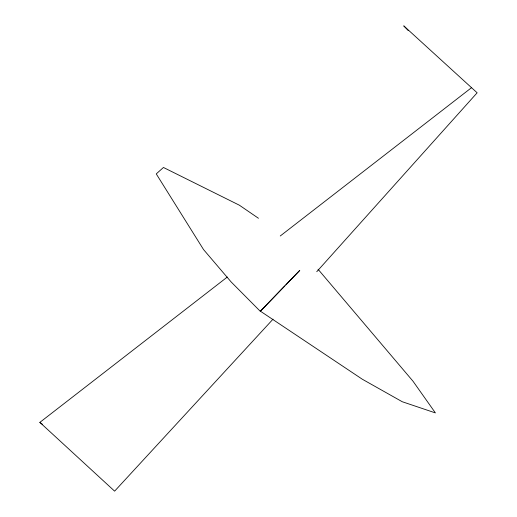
<?xml version="1.0" encoding="UTF-8"?>
<svg xmlns="http://www.w3.org/2000/svg" width="517" height="517" viewBox="0 0 517 517"><rect width="100%" height="100%" fill="white"/><g stroke="black" fill="none" stroke-linecap="round" stroke-linejoin="round"><path stroke-width="0.78" d="M258.468 218.271L239.365 205.197L163.45 167.476L156.25 173.893L203.517 249.537L231.209 282.017L260.303 311.318L284.789 285.901M316.747 271.716L477.139 92.801L403.751 25.85L408.159 30.497M273.041 319.163L114.619 491.15L39.861 422.383L227.331 277.022M285.901 284.757L299.782 270.404L260.303 311.318M280.259 235.985L471.556 87.664M260.361 311.156L362.327 379.239L402.265 401.741L435.398 412.909L412.98 381.184L318.045 269.254M39.861 422.383L42.433 424.295"/></g></svg>
